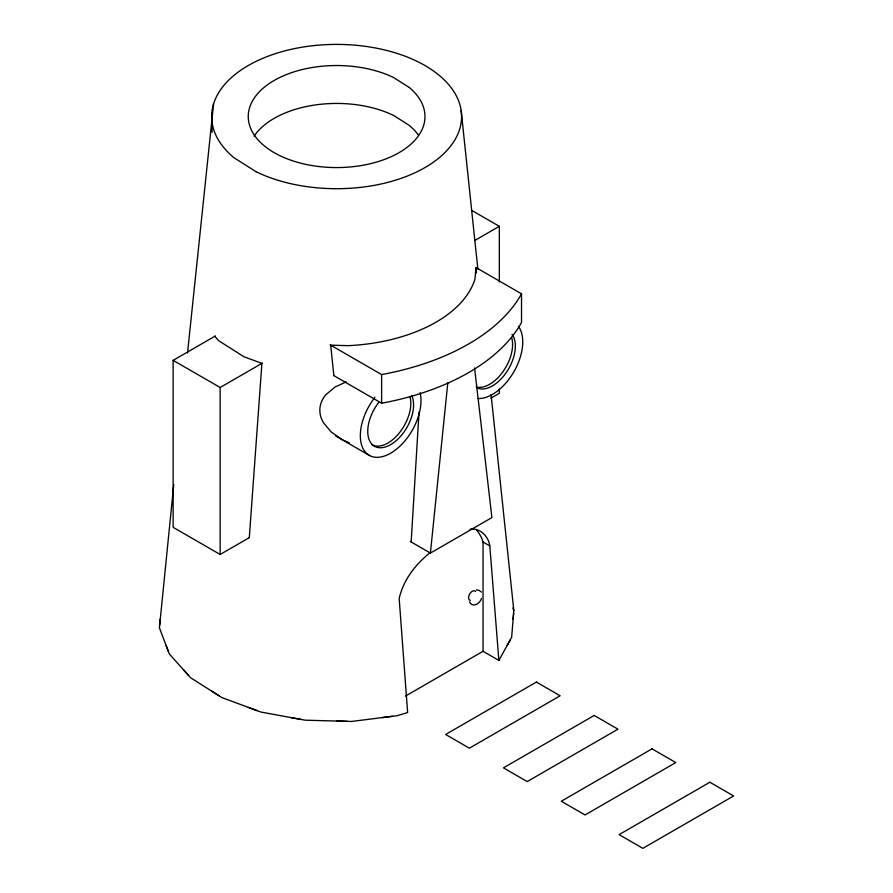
<?xml version="1.0" encoding="UTF-8"?>
<svg xmlns="http://www.w3.org/2000/svg" width="893" height="893" viewBox="0 0 893 893"><rect width="100%" height="100%" fill="white"/><g stroke="black" fill="none" stroke-linecap="round" stroke-linejoin="round"><path stroke-width="1.34" d="M411.16 541.984L419.04 412.03M249.303 537.642L261.906 363.395L243.979 356.754L218.74 340.746L214.767 336.304M333.703 375.54L381.624 403.212A215.593 124.473 0 0 0 521.523 322.44L521.523 293.819L476.002 267.532L474.964 279.141A140.569 81.151 0 0 1 348.415 345.658L330.7 345.178L333.837 375.618M491.072 394.527L513.821 610.522L511.656 637.301L498.874 660.429L483.046 651.287L405.433 696.105M410.356 541.515L430.404 553.091L447.839 382.572M173.755 484.653L159.412 627.768L169.313 653.944L190.622 677.765L221.866 697.578L260.946 712.056L305.172 720.193L351.552 721.455L396.905 715.74L407.632 712.536L399.171 598.388C403.469 579.858 415.625 564.119 430.326 552.51M187.519 353.081L213.606 103.789M160.115 619.139L159.624 625.189M510.294 639.745L507.112 645.516M513.129 619.139L513.62 613.089M481.405 598.455C480.267 603.701 472.218 608.289 469.484 601.782M249.125 537.753L220.158 554.475L173.13 527.328L173.13 360.348L215.38 335.958M173.13 360.348L220.158 387.495L262.397 363.105M475.188 240.25L499.332 226.309L499.332 281.976M490.882 398.166L499.332 393.288L499.332 389.114M430.404 553.091L491.909 517.583L474.574 368.005M346.127 381.914L335.02 387.06L325.978 394.628A30.239 26.053 5.3 0 0 323.534 422.813L331.124 431.899L342.287 439.769L349.23 442.805M392.552 716.286L382.304 717.581M347.098 721.332L336.616 721.053M476.293 589.994L478.782 590.217L481.405 592.037M469.964 529.303C480.054 527.54 488.56 536.403 489.81 545.924L498.874 660.429M300.93 719.412L290.928 717.581M257.195 710.672L248.366 707.401M218.874 695.68L211.808 691.204M471.604 210.302L499.332 226.309M330.109 344.843L381.624 374.58A215.593 124.473 0 0 0 521.523 293.819M335.567 435.884L369.657 455.575M476.471 530.141A66.997 38.678 -60 0 1 483.046 542.018L489.81 545.924M188.568 675.476L183.757 670.096M168.364 651.432L166.12 645.516M512.861 607.988L513.821 610.522M461.156 110.486L477.878 269.273M475.913 267.487L476.438 272.99M483.046 542.018L483.046 651.287M381.624 374.58L381.624 403.212M220.158 387.495L220.158 554.475M212.076 122.609L212.076 132.354M470.421 600.364A5.291 3.059 -60 0 1 469.651 594.012A5.291 3.059 -60 0 1 475.534 591.512M409.909 396.492A32.416 18.72 -60 0 1 399.751 432.368A32.416 18.72 -60 0 1 372.024 444.837M420.09 392.686A42.897 24.77 -60 0 1 400.912 445.216A42.897 24.77 -60 0 1 363.272 449.045A42.897 24.77 -60 0 1 374.96 397.273M411.651 395.432A32.416 18.72 -60 0 1 400.767 436.097A32.416 18.72 -60 0 1 370.55 442.481A32.416 18.72 -60 0 1 378.799 402.386M511.678 337.733A32.416 18.72 -60 0 1 502.781 371.946A32.416 18.72 -60 0 1 476.092 386.982M518.375 326.325A42.864 24.747 -60 0 1 514.301 371.03A42.864 24.747 -60 0 1 477.822 398.512M512.046 334.395A32.416 18.72 -60 0 1 506.755 371.812A32.416 18.72 -60 0 1 476.561 387.674M254.17 136.082A88.374 51.024 0 0 1 393.634 115.476L409.173 125.321A88.374 51.024 0 0 1 418.382 135.1M536.38 682.073L445.618 734.47L469.372 748.189L560.134 695.792L536.38 682.073M594.202 715.46L503.451 767.857L527.205 781.576L617.956 729.179L594.202 715.46M652.035 748.847L561.284 801.244L585.038 814.963L675.789 762.566L652.035 748.847M709.868 782.235L619.106 834.631L642.86 848.35L733.622 795.953L709.868 782.235M409.173 87.425L393.634 77.568A88.374 51.024 0 0 0 251.335 103.186A88.374 51.024 0 0 0 351.686 166.824A88.374 51.024 0 0 0 409.173 87.425M255.978 171.679L234.011 157.748A124.975 72.154 0 0 1 315.307 45.454A124.975 72.154 0 0 1 457.227 135.446A124.975 72.154 0 0 1 255.978 171.679"/></g></svg>
